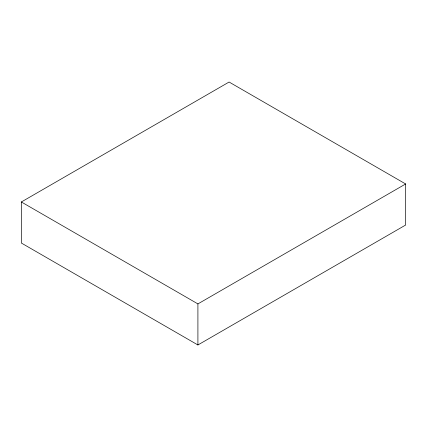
<?xml version="1.0" encoding="UTF-8"?>
<svg xmlns="http://www.w3.org/2000/svg" width="427" height="427" viewBox="0 0 427 427"><rect width="100%" height="100%" fill="white"/><g stroke="black" fill="none" stroke-linecap="round" stroke-linejoin="round"><path stroke-width="0.64" d="M21.35 201.971L229.091 82.032L405.65 183.968L405.65 225.029L197.909 344.968L21.35 243.032L21.35 201.971L197.909 303.907L405.65 183.968M197.909 303.907L197.909 344.968"/></g></svg>
